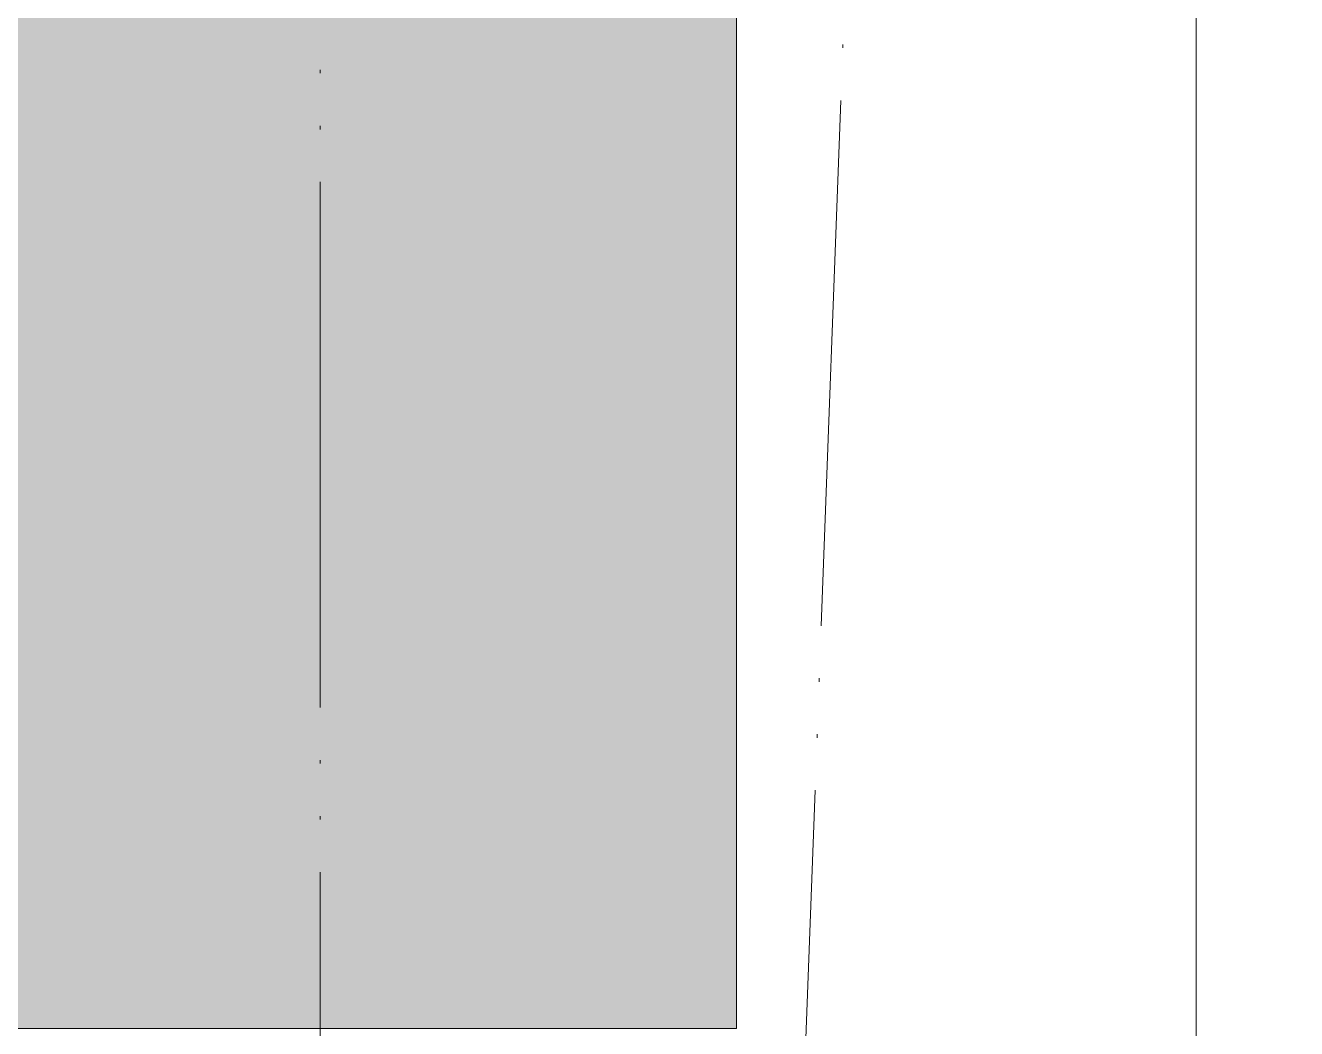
# Model space of a CAD drawing. Header units: millimetres. Extents: x -13069 to 207500, y -71366 to 56785.
# Drawn here: x 41921.52 to 41957.8, y 9037.79 to 9066.42 of the extents above; entities that cross this region are included whole.
import ezdxf

# ---------------------------------------------------------------- set-up
doc = ezdxf.new("R2010")
doc.units = ezdxf.units.MM
doc.linetypes.add('ADSK_Штрих_ш3 п1_5', pattern=[4.5, 3, -1.5])
doc.linetypes.add('ADSK_Штрихпунктирная 2 точки_ш15 п1_5 п1_5 п1_5', pattern=[19.5, 15, -1.5, 0, -1.5, 0, -1.5])
for name, color, linetype, lineweight in [('Каркас', 7, 'Continuous', 18), ('Потолки', 7, 'Continuous', 9), ('Потолки штриховка', 7, 'Continuous', 9), ('Стены внутренние', 7, 'Continuous', 18), ('Стены отделка', 7, 'Continuous', 30)]:
    doc.layers.add(name, color=color, linetype=linetype, lineweight=lineweight)
doc.layers.add('Линии', color=7, linetype='Continuous', lineweight=9, true_color=0x00a600)

msp = doc.modelspace()

# ---------------------------------------------------------------- hatches: boundary and pattern name
at = {"layer": 'Потолки штриховка', "lineweight": 18, "true_color": 0x787878}
h = msp.add_hatch(dxfattribs=at)
h.set_pattern_fill('FP_89', color=8, style=0, pattern_type=2)
h.set_pattern_definition([(45, (0, 0), (-53.03301, 53.03301), [])])
h.paths.add_polyline_path([(45419.201, 8604.011), (45558.912, 8604.011), (45558.448, 12207.671), (45418.912, 12207.671), (45418.912, 8604.011)])
h.paths.add_polyline_path([(41954.934, 8604.011), (42069.934, 8604.011), (42069.493, 12198.656), (41929.934, 12198.656), (41929.934, 9077.793), (41954.934, 9077.793), (41954.934, 8605.506)])
at = {"layer": 'Стены внутренние'}
msp.add_hatch(color=256, dxfattribs=at).paths.add_polyline_path([(40066.13, 9037.793), (41941.811, 9037.793), (41941.811, 9077.793), (40066.13, 9077.793)])

# ---------------------------------------------------------------- linework, layer by layer
at = {"layer": 'Каркас', "color": 8, "linetype": 'ADSK_Штрих_ш3 п1_5', "lineweight": 9, "true_color": 0x808080}
msp.add_line((41929.934, 9009.732), (41929.934, 9037.793), dxfattribs=at)
at = {"layer": 'Линии', "color": 7, "linetype": 'ADSK_Штрихпунктирная 2 точки_ш15 п1_5 п1_5 п1_5'}
for p, q in [((42069.934, 12430.656), (41927.232, 8592.011)), ((41929.934, 12430.656), (41929.934, 8685.209))]:
    msp.add_line(p, q, dxfattribs=at)
at = {"layer": 'Потолки'}
msp.add_line((41954.934, 8603.952), (41954.934, 9077.793), dxfattribs=at)
at = {"layer": 'Стены отделка', "lineweight": 9}
for p, q in [((41941.811, 9077.793), (41941.811, 9037.793)), ((41941.811, 9037.793), (40106.13, 9037.793))]:
    msp.add_line(p, q, dxfattribs=at)

doc.saveas('drawing.dxf')
